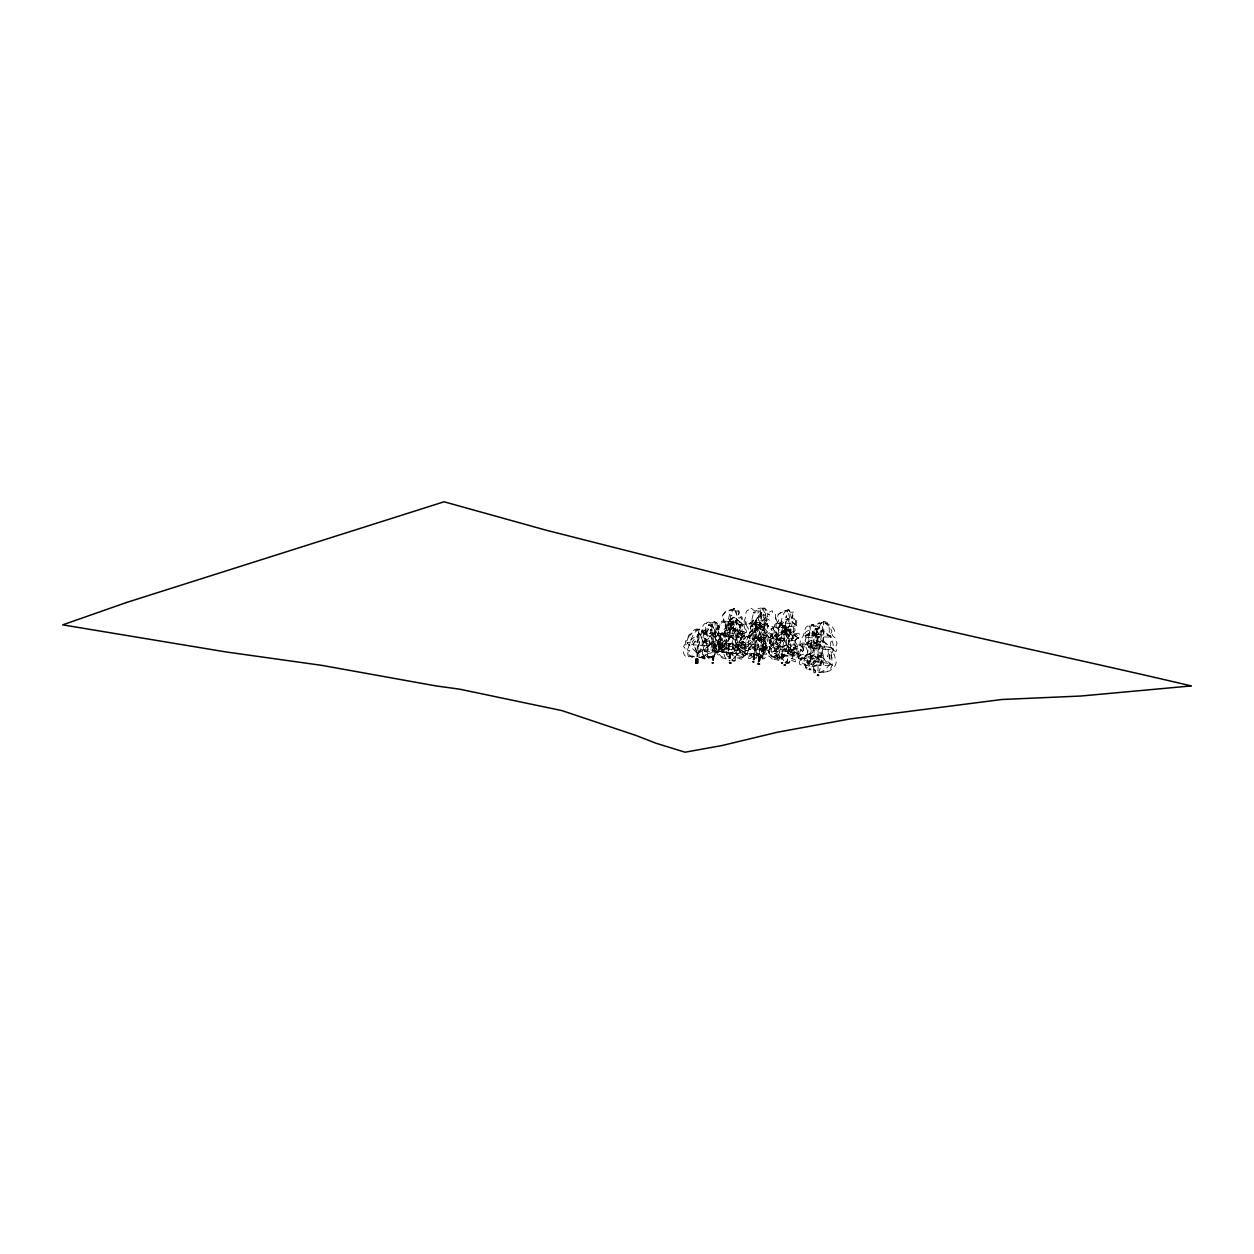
<?xml version="1.0" encoding="UTF-8"?>
<svg xmlns="http://www.w3.org/2000/svg" width="1254" height="1254" viewBox="0 0 1254 1254"><rect width="100%" height="100%" fill="white"/><g stroke="black" fill="none" stroke-linecap="round" stroke-linejoin="round"><path stroke-width="0.75" stroke-dasharray="5 3.75" d="M731.348 628.003L731.333 628.881L731.505 627.47M759.971 660.717L760.128 654.666L763.89 652.864L763.106 650.089L765.253 615.683L763.012 608.143L761.194 613.911L760.441 625.433L760.081 623.52L758.795 623.912L756.711 622.36L755.316 629.665L754.72 628.348L755.488 628.897L753.497 659.557M729.091 625.26L726.238 625.354L726.568 629.147L727.728 629.43L728.84 627.768L729.138 621.984L730.69 625.84L731.505 622.392L731.599 625.997L732.994 619.288L733.543 623.175L732.32 625.887L731.223 623.019L732.383 621.545L733.229 623.708L733.778 622.219L736.286 623.551L736.882 615.15L733.841 608.284L733.01 610.667L732.305 609.319L731.85 615.965L730.831 614.93L730.471 616.169L730.533 629.978L730.094 630.793L728.84 629.053L727.649 631.044L729.013 635.982L727.665 652.66L729.734 653.553L729.358 658.381M754.83 650.418L754.845 649.086M755.143 630.245L755.159 631.295M753.309 659.902C755.927 654.18 749.908 649.635 751.757 655.544C747.368 657.018 751.005 649.133 747.259 654.416A3.699 2.743 84.6 0 0 746.459 654.698C740.612 651.202 747.729 639.305 748.92 633.85C750.566 630.981 754.673 629.163 753.576 624.32C753.45 619.257 756.711 633.129 755.707 623.348M714.122 634.226L714.137 633.411L713.651 638.176M729.06 658.695L729.326 652.064L728.26 650.873L727.743 653.459L729.703 653.459L729.091 658.334C730.768 650.418 728.229 654.212 725.502 652.08C720.784 651.704 723.103 645.496 720.47 645.246C719.686 649.462 714.231 651.547 719.749 651.563C727.132 650.951 714.937 640.512 719.592 641.593C721.881 642.487 723.934 644.791 723.919 647.456C723.135 650.058 723.981 644.305 722.602 647.205L719.153 648.255L720.329 650.826L718.448 652.08L714.749 650.654L718.62 639.963L719.937 641.844L719.843 638.85L721.552 635.95L720.611 634.681C713.463 638.192 723.339 627.251 716.786 625.276C717.507 621.78 713.604 621.247 710.877 623.191C704.748 622.47 702.506 622.893 701.723 632.314C697.961 644.917 699.042 633.866 699.074 631.452C699.466 623.912 698.337 635.214 698.023 637.925C697.475 642.565 697.271 647.283 697.052 651.939M782.794 658.632C782.402 652.378 790.569 651.171 785.913 651.672C787.371 643.694 786.195 633.96 785.506 628.52M785.694 649.87L785.192 651.014L785.6 649.98M754.171 659.588C752.666 651.908 755.645 655.043 757.949 654.416L763.388 655.325L763.028 650.701L764.423 649.086L762.51 647.848C758.404 644.54 767.04 649.039 766.946 647.487C770.411 651.422 775.96 639.618 771.241 642.675C770.034 647.801 766.57 651.766 770.63 655.372L774.079 659.243L778.844 660.341M758.67 661.626L758.889 655.623L756.742 656.782C755.363 661.846 754.783 653.647 752.196 655.043C751.867 659.196 746.929 660.529 748.45 654.98C745.675 652.127 749.782 650.748 748.669 648.052C748.544 632.267 747.995 641.672 751.381 623.426C752.588 615.04 753.058 612.61 756.585 610.337C758.748 614.429 765.332 601.654 765.583 612.83L767.244 613.081L767.824 616.686C759.611 619.006 768.749 614.319 763.999 611.968C765.63 607.249 759.516 607.234 756.46 609.773C755.237 613.535 753.027 608.456 751.083 608.503C749.547 610.51 750.111 611.67 748.513 609.773C744.014 611.748 747.243 615.792 744.03 620.996C744.798 625.652 742.901 626.922 746.146 630.151C740.362 630.198 745.487 635.402 738.198 636.013L742.196 638.96C734.922 641.249 747.212 645.246 744.531 646.641C737.477 642.863 740.079 649.243 744.939 648.522M713.212 644.869L713.322 644.054M756.444 622.329L756.193 626.122L746.679 636.389L749.328 637.925L758.012 638.835L767.009 636.813L763.749 633.098L764.815 630.872L762.463 630.151L764.783 626.718L764.454 624.257L764.109 627.47L764.501 624.178M788.891 649.823C783.578 654.024 800.679 650.81 789.064 651.265C786.713 649.65 788.264 654.353 787.151 650.34C792.606 653.585 786.572 645.465 783.938 639.399L772.574 647.566L778.17 649.337L788.876 650.027L794.096 648.929L783.938 639.399L777.731 646.468L772.574 647.566M698.948 657.504L699.058 654.274C696.127 651.751 700.798 631.185 697.537 642.095C700.328 637.22 699.936 642.863 698.901 645.512C696.691 647.519 700.782 650.465 697.835 652.55M758.137 662.237L758.827 654.525L755.974 652.049L756.977 649.447L756.225 647.566L759.14 647.174L757.949 643.49L758.592 640.731L756.601 623.363M785.129 626.357C781.07 627.784 783.813 625.26 782.167 623.818C781.587 626.248 779.408 629.273 783.891 626.53C787.81 628.129 783.154 632.439 785.145 632.925C785.145 628.787 787.355 633.521 784.894 632.063C782.433 629.947 784.973 638.694 784.158 640.951C782.449 646.014 781.148 655.184 783.687 660.748M713.338 660.482C712.131 655.09 716.896 655.466 716.536 651.563C715.203 651.139 712.241 650.074 715.344 649.87C711.958 651.986 716.786 648.255 717.069 653.632L720.313 657.394L725.596 658.883M728.339 653.836C725.752 656.03 727.195 652.08 726.082 651.234C725.314 655.748 721.677 652.237 724.028 649.274C728.386 645.183 720.893 648.726 724.64 646.531C724.859 647.863 728.449 647.456 724.451 648.694C726.615 628.803 725.361 658.805 726.693 638.302C722.461 640.998 727.931 628.787 725.47 625.307C725.58 621.012 728.887 623.567 730.267 619.382C727.649 625.307 734.186 619.884 731.897 622.689C731.662 626.279 729.091 636.342 731.254 625.636M729.656 658.381L730.439 650.951L729.483 658.711M754.924 651.437L754.798 655.325L754.986 653.303L756.585 652.268L756.178 655.826L758.513 655.842L758.827 653.02L760.332 655.246A3.699 2.461 -78.4 0 1 761.006 655.607L762.181 660.419L763.106 654.525A1.959 1.442 84.6 0 1 764.36 654.87C766.664 650.951 767.056 641.782 762.683 638.192C765.097 635.151 761.444 633.442 760.833 630.903C754.281 627.157 765.097 623.975 761.068 630.95M754.83 649.933C755.08 647.127 754.767 653.193 755.112 648.631M785.992 631.608L785.396 632.58L785.27 631.201L785.239 632.486L785.662 625.636L784.785 629.79L784.706 625.981L785.474 627.392L784.549 629.43L792.23 640.418L788.155 641.311L775.458 639.368L784.549 629.555C786.039 631.217 783.954 628.066 784.988 626.451M696.926 656.814L697.052 651.939M699.011 657.253C702.005 659.479 704.121 652.393 705.673 656.187L706.253 656.532C708.055 655.638 708.322 660.733 709.654 657.143C704.466 648.036 716.52 660.309 711.786 642.691L703.949 649.948L704.293 651.155L718.307 652.362L711.786 642.691L704.293 651.155M712.1 643.663L712.429 633.975L704.607 641.186L704.952 642.44L718.95 643.647L712.429 633.975L704.952 642.44M756.617 623.379L755.049 651.375M755.786 623.128L755.833 624.241L757.087 619.398L756.381 618.175L756.131 623.614L756.413 622.266M764.47 624.461C760.363 625.715 758.842 615.996 759.313 626.044C759.25 632.455 759.955 631.279 758.153 638.725M810.476 661.407L810.774 652.989L800.538 658.319L800.757 659.98L810.476 661.407L820.069 661.203L819.975 659.541L810.774 652.989L800.757 659.98M811.26 647.895L811.542 640.057L802.09 644.932L802.278 646.547L811.26 647.895L820.116 647.66L820.038 646.045L811.542 640.057L802.278 646.547M812.043 637.988L812.279 631.687L804.754 635.574L804.88 636.891L812.043 637.988L819.113 637.769L819.034 636.436L812.279 631.687L804.88 636.891M798.704 655.654C812.216 652.002 794.644 657.488 798.814 650.716C791.76 650.763 795.005 643.145 793.61 651.892L792.575 657.174L791.838 659.149L789.879 659.902L789.644 662.739L785.631 663.005M713.26 658.272C713.369 655.717 717.884 652.425 714.294 650.716C717.46 652.331 711.786 656.579 713.103 660.388M715.093 643.067L714.921 646.249L716.081 627.11L715.062 622.533M756.209 626.906C758.748 620.495 753.685 624.241 751.397 623.144C756.883 615.542 744.61 626.828 753.685 620.181C749.657 626.373 760.034 619.837 755.896 625.683C753.701 620.808 748.904 626.843 751.224 630.354M782.621 658.601C782.104 655.246 786.242 655.278 786.822 655.105L788.594 654.823L788.75 640.324L790.772 644.666L789.91 650.685L791.243 649.447L789.55 656.469A1.834 0.972 88.6 0 0 788.719 656.14L782.951 656.187L782.7 658.679C783.546 654.604 785.553 655.764 787.387 655.67L794.143 656.171L793.766 655.434A1.834 1.771 57.2 0 1 795.334 655.685C798.202 654.369 797.231 650.544 796.196 648.537C800.365 643.412 791.807 642.22 793.829 638.976C793.892 636.891 791.415 634.916 790.114 633.568C782.653 629.884 795.318 627.063 790.678 633.568M812.231 665.827C822.561 656.563 814.191 651.312 816.213 647.064C819.552 646.515 817.921 627.282 813.203 624.523L812.561 624.586C806.51 629.9 811.871 641.625 805.664 646.86C811.322 655.811 801.729 653.93 804.958 663.57C804.425 668.068 805.899 664.495 808.172 665.529M712.711 659.651L712.946 656.798L713.071 657.817M809.896 666.14C805.899 661.14 817.859 656.798 811.761 658.052C810.758 654.713 797.669 657.864 810.68 653.224L811.087 651.484C812.184 647.268 802.654 645.669 809.943 643.02L813.971 644.337L815.194 643.427L813.329 640.669L814.551 637.408C811.542 635.245 814.473 632.909 813.188 630.84L814.207 628.865L816.871 629.931L818.078 628.254C815.508 619.789 820.586 626.138 822.577 621.514L831.919 626.169L834.568 630.464L833.941 632.659C829.396 634.9 834.38 636.813 835.603 638.411C836.199 642.299 838.393 642.503 835.587 646.75C836.684 649.854 837.625 653.397 833.361 650.199L831.183 654.807L831.668 657.551C834.161 660.09 832.844 647.393 835.305 658.82C837.202 662.77 835.603 665.498 833.361 667.692L829.333 671.031L819.63 672.614M758.717 662.222L759.752 646.233L756.82 645.716L754.453 647.189L753.623 645.967L752.228 646.437L749.751 643.725L752.024 641.092L750.253 639.963C746.287 635.37 760.332 631.091 752.181 631.922C754.359 629.759 749.171 624.915 753.607 626.154M785.631 626.687L784.518 629.226L785.49 629.931L788.155 626.248L788.264 632.894L793.218 631.64L794.848 633.897L791.572 638.49L791.227 641.029L794.707 644.822L790.992 645.136L791.243 646.609L797.246 648.898L800.836 648.976M732.179 648.82C733.653 641.562 732.759 632.016 733.778 622.721M756.303 625.997L756.225 626.922M762.902 630.26C767.981 623.175 754.156 626.655 762.275 630.307C763.686 631.655 766.445 633.693 766.351 635.888L765.301 638.129L769.063 639.179L769.533 643.004L772.919 643.459L772.009 644.854L770.238 642.988L773.796 641.405L773.64 638.976L772.072 636.75L768.326 635.151L767.903 633.662L769.235 632.753L771.335 634.211L771.179 629.9L773.546 627.345L770.003 625.354L767.119 626.655L767.291 623.881L769.611 621.639L768.984 619.774L764.721 617.407L766.398 620.761L764.705 625.715L766.523 624.194L768.561 625.699L767.087 628.552L767.056 632.815L765.849 631.64L765.034 632.737L768.279 637.251L767.511 640.684C766.868 643.224 766.272 648.976 762.244 646.766C761.507 644.744 759.407 648.052 762.463 647.832C762.354 653.02 758.137 655.858 759.391 662.284M730.549 629.79C729.123 633.913 730.8 639.085 726.521 641.531C730 643.114 727.148 644.054 726.238 644.964C726.756 649.776 724.749 656.328 728.919 656.861L728.809 658.679M753.764 659.902C754.109 655.858 754.406 649.086 753.842 655.419C753.623 650.795 754.783 654.337 752.635 654.353C751.977 652.754 748.419 652.441 751.365 655.215C746.538 659.196 748.889 651.108 746.271 653.977L744.892 655.231A3.699 3.637 -13.3 0 0 743.826 655.607C740.33 654.102 740.487 652.754 736.709 654.619C733.496 648.663 735.8 657.112 731.772 654.494C733.48 650.779 732.226 652.723 730.721 653.428C730.784 649.07 731.035 656.124 731.975 652.456C738.12 656.83 738.104 649.18 738.042 643.945C734.672 635.464 740.518 626.216 733.809 617.14L723.636 622.156L726.771 623.928L736.459 624.947L743.089 624.194L733.809 617.14L726.771 623.928M786.446 629.931L787.073 634.116L788.17 633.489L788.39 630.558L786.446 629.931L786.619 626.859L785.521 629.947L788.515 626.592L788.061 629.68M713.04 658.632L713.542 656.641L713.589 659.714M714.733 646.766C716.473 642.236 712.382 643.427 711.723 637.831C709.607 635.026 707.428 636.358 706.08 633.333C707.758 629.602 706.19 626.326 708.776 624.351C711.253 623.928 709.811 626.232 714.968 622.298M753.842 659.588L754.328 654.886M755.096 648.741L754.986 650.481M728.543 624.805C728.558 617.846 729.06 626.483 731.85 625.26C729.53 620.934 735.769 621.185 733.7 624.508C732.916 633.975 737.603 627.408 737.164 621.608C736.678 615.244 737.65 615.165 734.954 608.456L725.314 612.281L722.085 616.341L722.32 618.598C726.301 621.404 721.113 622.658 719.796 624.178L719.561 626.577L717.147 628.113L718.276 629.085L718.448 633.662L716.128 636.374L717.743 637.612L719.263 635.417L721.191 637.189L719.592 645.449L720.392 646.735L721.834 644.932L720.674 644.007L724.796 640.183L722.962 638.741L724.279 636.828C720.204 632.878 723.197 631.891 724.608 628.615C733.527 628.662 723.135 619.194 725.549 628.332M807.106 669.307L805.601 667.739L803.986 660.2C804.127 656.594 820.194 657.065 813.25 649.29C808.971 642.424 822.483 647.832 815.084 639.336L816.15 636.797L814.896 633.772L815.21 630.041C815.335 625.636 818.611 631.797 819.113 627.846C817.514 617.579 820.524 626.765 822.765 621.435L829.929 626.937L831.888 631.483C825.822 642.189 833.644 621.435 823.878 621.655L822.89 621.623C819.991 625.244 819.646 624.241 818.658 630.809C815.946 628.756 816.135 636.405 817.216 638.364L815.884 643.725L812.388 642.095L809.723 644.086L813.36 648.898L812.764 652.472C803.359 655.278 812.686 653.851 814.238 658.115C813.721 660.827 814.301 669.181 811.369 665.796M697.537 656.688L697.851 652.691M754.25 654.745C757.385 655.246 757.479 652.895 759.281 653.961L766.696 654.227L766.272 653.459A1.975 1.944 -9.1 0 1 767.997 653.663C773.373 650.669 765.692 644.384 771.759 640.966C762.15 636.421 778.499 638.239 770.865 628.897L773.06 627.988L773.593 624.9L774.737 624.884M813.564 671.564L813.689 669.761M714.247 634.085L715.313 622.298L717.006 623.285L716.567 625.15L718.448 627.831L716.379 629.116L718.856 631.436L718.589 635.59L720.204 635.982L719.577 634.195L717.257 635.167L718.573 631.311L716.206 628.677L717.805 627.878L718.276 625.574L720.282 624.884L720.956 621.592L724.075 620.526L722.727 614.821L725.8 611.137L734.907 608.582C735.91 613.488 741.6 608.566 737.838 616.247L738.653 618.159L741.208 617.689L741.851 619.194L741.459 623.599L739.515 626.075L740.017 631.028L742.87 632.047L741.569 634.022L745.911 637.549L742.102 639.869C746.052 643.13 741.976 641.546 740.612 642.879C745.142 647.942 748.763 642.769 741.02 641.468L740.926 639.681C740.424 635.355 749.986 634.79 743.434 631.264L738.951 632.079L738.496 630.511L740.738 627.925C741.239 621.529 738.888 625.746 736.02 622.235C735.142 616.247 736.255 624.492 733.841 622.862M756.381 626.514L756.225 630.981M807.999 656.814L812.279 656.767C815.304 656.187 813.768 646.061 813.58 642.612C814.645 636.797 814.018 633.223 813.94 628.74C815.131 623.442 807.889 626.828 812.216 624.492L814.473 625.229C817.843 625.997 825.21 630.699 820.335 634.258C819.066 637.722 824.63 635.715 822.969 639.352C824.74 640.857 825.163 651.296 821.621 647.785L819.959 651.719L820.414 653.977L821.433 654.619L822.169 650.889L824.348 659.949L818.846 665.294L811.307 667.003M712.57 660.325L713.683 638.411M782.308 659.51L782.135 654.51L781.697 659.322M698.478 633.38L698.556 632.486L698.556 633.317M815.382 672.144L815.523 670.357L813.376 669.558M728.919 647.456L728.935 649.447L728.887 647.252M713.698 660.012L715.062 642.957M738.261 644.917C732.101 644.415 742.196 642.722 735.941 639.101C737.744 635.229 735.879 633.27 735.063 629.994M779.518 652.378L780.145 648.726A5.502 1.191 -84.1 0 0 780.646 647.785C779.267 644.133 782.371 636.671 782.01 630.151M758.999 661.657L759.485 655.685L760.206 659.196L761.303 655.544L762.745 655.56L762.213 653.789L764.532 653.177L764.015 650.575L767.871 648.992L765.598 648.255L769.737 645.465A5.549 5.377 55 0 0 771.727 644.979L774.282 644.807L773.232 646.468A5.518 4.608 -72 0 1 771.508 647.205C769.36 649.321 767.636 650.434 769.595 651.798C768.263 654.745 771.429 655.638 773.263 656.673A3.464 3.339 56.8 0 1 774.235 656.359L776.634 654.369L776.618 657.018L779.784 657.127L779.471 653.977L779.863 659.243L781.211 653.6L782.277 654.76L782.057 659.259M813.58 667.99L813.909 665.67C816.809 663.774 820.241 669.15 820.179 663.946L821.856 657.551M818.329 657.441L823.345 621.435L823.862 631.373L822.405 651.829L822.138 652.911L822.028 650.983L821.072 665.89L818.643 672.583M745.895 646.829C740.753 646.672 744.312 648.961 740.534 650.011C739.139 655.67 741.271 650.716 738.637 649.243L735.879 649.572L738.01 647.409L735.581 647.158L735.189 643.051L735.753 639.054L736.756 640.606L737.289 639.54L736.85 635.292L738.935 631.969L737.681 629.774L735.518 631.201L735.753 626.31L733.825 625.605M749.328 637.925L756.178 626.263L764.094 638.866C767.291 643.208 766.006 634.681 765.489 640.982C756.24 642.597 766.1 637.032 762.918 641.484L763.608 643.161A5.956 3.966 -77.7 0 0 765.003 643.757C775.05 651.876 746.82 647.487 743.638 645.089L755.504 636.797L767.056 649.086L764.501 649.321L763.905 650.873L768.514 650.512C768.906 656.563 769.94 649.697 771.649 653.585C769.345 656.422 773.483 657.174 774.47 657.817A3.449 2.884 -72.9 0 1 775.317 657.394L776.43 656.124C777.997 653.365 777.527 661.156 780.396 656.469C777.057 652.644 784.628 654.588 781.791 659.416M779.549 652.362L778.107 655.826A3.464 1.85 88.6 0 0 777.558 656.077C775.865 652.002 772.339 648.271 775.975 644.54A5.58 2.978 88.2 0 0 777.088 644.195C779.424 641.923 773.577 642.346 777.229 640.136C773.279 636.421 779.298 634.069 779.377 630.762C773.859 626.483 787.01 625.699 780.145 625.291C780.505 630.104 770.74 627.846 776.43 632.957C776.242 636.044 766.147 640.418 773.295 642.503C769.501 649.572 777.543 641.876 773.546 637.722C767.448 641.938 771.038 631.891 775.364 632.831C771.759 629.351 774.314 628.019 775.364 623.928C773.984 628.317 776.555 628.583 780.317 625.824C781.947 621.623 781.007 613.159 787.794 610.087L788.703 609.789C790.428 616.027 796.682 607.265 792.45 617.25L793.39 619.084L796.243 618.3L796.917 620.416C795.302 622.345 797.795 625.166 794.456 626.937L795.13 630.401L792.794 632.972L793.876 634.038L798.14 633.176C805.334 637.189 793.688 637.894 794.064 642.675L794.143 644.509L798.97 648.302L795.475 647.879C792.136 644.148 811.542 650.356 795.694 643.459L795.569 641.64C795.036 637.784 801.51 638.129 796.306 634.461L792.716 634.869L791.823 633.678L793.813 631.342L793.28 627.799L795.114 625.307L795.475 620.855L794.879 619.319L792.465 619.774L791.697 617.814C794.817 610.322 789.989 614.632 789.079 609.914L785.255 610.573L777.903 614.507L775.63 617.642L777.417 622.517L775.082 624.194M818.157 657.049L817.921 672.363M802.09 644.932L810.993 644.681L811.542 640.057L820.116 647.66M800.538 658.319L810.178 658.099L810.774 652.989L820.069 661.203M785.459 626.655L785.709 617.72L785.976 616.451L786.603 617.501L787.073 610.557L787.449 612.124L788.029 609.726L789.973 620.197L789.127 642.377L789.503 638.051L787.731 634.022M804.754 635.574L811.84 635.339L812.279 631.687L819.113 637.769M790.866 654.557L792.45 654.086A1.85 1.552 -72.3 0 1 793.829 654.133C797.074 650.403 794.393 645.747 794.801 640.512C789.079 642.111 794.77 635.512 791.682 635.903C790.02 633.631 790.004 631.358 791.682 628.599C790.475 626.091 795.114 616.764 791.399 618.003C789.832 613.676 791.509 612.25 789.362 610.416M706.363 643.412C706.363 645.308 709.827 650.873 706.033 651.547C709.717 651.751 704.999 663.742 703.87 656.03C701.158 652.158 706.08 652.503 706.895 650.873C709.137 649.98 706.551 646.171 709.717 645.669C710.548 640.872 708.761 641.499 707.711 636.091L704.748 633.16L704.576 632.188L706.237 631.922L705.391 629.774L705.783 632.408L716.677 632.925L715.799 633.819L705.72 633.239L711.817 624.633L716.677 632.925M704.607 641.186L711.504 641.186L712.429 633.975L718.95 643.647M703.949 649.948L710.846 649.948L711.786 642.691L718.307 652.362M781.979 630.354L783.938 624.978L783.687 628.348L784.643 626.028L780.521 627.298L781.728 625.244L780.819 623.943L779.236 624.774L779.079 629.837C777.903 631.797 776.007 643.741 779.063 639.383C779.596 641.405 779.345 643.804 779.22 645.935C777.699 652.221 779.361 638.411 777.464 645.544M699.058 629.336C693.196 632.157 692.036 637.095 689.935 643.694C687.678 645.982 688.744 650.607 688.712 651.234C686.204 652.832 688.916 660.905 692.804 657.08M759.203 625.291L761.084 612.375L767.025 623.928L765.928 625.307L753.529 623.896L761.084 612.375L765.928 625.307M714.106 645.935C716.347 645.011 714.608 646.296 714.811 646.139M759.297 661.657L760.018 655.67L762.887 657.049C763.655 662.128 764.83 655.638 766.758 657.174L767.464 656.877C769.47 652.472 774.486 666.391 775.113 656.171C779.784 653.506 773.922 651.955 775.991 649.243L777.778 647.55L777.605 645.716M754.234 659.965L754.673 654.964M710.328 633.975L711.817 624.633L715.799 633.819M729.859 658.773L732.289 648.553M729.953 658.852L730.643 652.205L733.151 651.845L732.367 655.105L735.33 655.638L734.922 653.287L736.364 653.804L735.988 642.518L735.471 647.001L739.985 643.835A5.925 5.831 -15.4 0 0 742.164 643.239L743.434 642.205L742.964 641.139C738.104 642.628 742.493 637.44 741.114 634.132C741.475 629.743 737.336 641.452 739.092 633.85C740.675 629.085 740.581 632.361 738.731 628.395C741.851 626.075 741.036 622.094 742.368 618.692L741.725 616.607L738.998 617.438L738.12 615.651C741.506 606.403 734.672 613.551 734.515 608.347L733.794 608.66C727.257 613.692 729.279 621.906 726.662 627.752C724.201 628.959 725.596 632.11 723.417 633.85C723.433 637.972 720.47 639.132 719.733 642.91C721.16 635.402 718.025 639.948 716.927 643.631C715.015 647.299 716.52 649.368 717.79 652.049L720.862 656.218L725.862 658.334M714.31 646.014L715.344 645.512M704.826 632.439C705.767 628.301 704.795 622.736 707.993 622.109C708.479 621.404 711.551 624.555 714.514 621.655C717.1 622.58 717.257 623.254 717.586 625.589C722.962 626.875 715.172 628.959 717.993 629.304C724.796 630.966 713.385 636.64 719.953 636.17C724.702 652.629 722.367 619.554 717.915 643.083C715.971 646.014 716.818 650.857 719.89 651.406C725.643 649.211 722.382 657.801 727.43 659.149M712.366 659.604L712.507 656.735L709.78 658.93L707.428 655.544C706.739 651.986 701.441 660.419 702.412 653.036C702.569 640.559 700.892 641.421 704.67 632.58M758.184 637.863L761.444 624.853L771.806 636.609L769.282 638.051L758.184 637.863L749.516 636.233L761.444 624.853L769.282 638.051M757.338 649.76L760.598 636.781L770.975 648.6L768.451 649.98L757.338 649.76L748.309 647.785L748.199 649.541L760.598 636.781L768.451 649.98M808.375 666.172L807.153 661.203L808.156 657.096M735.941 650.105C737.305 651.861 732.963 649.776 736.208 650.199M738.136 645.199C737.76 649.039 738.214 657.895 732.822 657.174L731.85 660.482L733.026 661.156L734.844 661.124L735.079 658.334C738.622 655.952 742.87 662.786 742.838 656.265L746.271 649.196L745.66 647.08M723.339 635.559L728.417 634.979L731.834 625.385L738.716 637.095L725.956 636.907L723.339 635.559L731.834 625.385L736.145 635.747L738.716 637.095M746.679 636.389L752.761 635.778C750.88 636.076 762.667 616.31 760.034 626.248M688.462 635.982L689.042 634.775C694.747 632.424 692.521 630.229 698.901 629.508C703.447 626.765 702.601 633.897 705.72 633.96C705.673 641.202 702.177 642.503 704.387 645.136C701.002 649.76 709.983 656.767 701.425 657.3L700.531 656.171L699.497 657.19L704.764 659.04L706.363 657.331L712.303 656.673L712.335 659.51L712.46 656.61C707.883 657.66 708.588 655.811 703.384 658.099L702.052 656.798L699.262 657.457M779.816 640.778L784.549 629.555L787.904 639.007L792.23 640.418M785.459 663.115L788.86 663.241L789.095 660.419L790.647 659.87L795.193 661.94L798.39 653.616C802.607 652.723 805.711 649.478 802.121 646.171C798.563 648.961 799.989 638.944 801.964 637.628C805.899 634.069 802.199 625.683 811.416 624.978L813.548 624.602C814.395 628.646 818.972 624.602 815.962 630.919C818.643 632.361 820.492 635.135 817.357 639.038L817.953 641.39L816.385 644.321L819.991 644.446L822.122 646.86L818.313 649.572L817.859 652.127L822.342 655.701L817.561 655.278L819.27 657.221L821.668 657.739M705.955 632.392L705.203 630.731L699.074 628.834M725.956 636.907L731.834 625.385L733.621 637.675M720.501 644.195L727.006 643.49L731.066 635.809L740.252 646.155L733.715 646.845L723.887 645.873L720.501 644.195L731.066 635.809L736.929 644.478L740.252 646.155M772.433 651.672L782.778 650.998L785.992 644.901L798.375 654.729L788.029 655.372L775.144 653.851L772.433 651.672L785.992 644.901L798.375 654.729M743.638 645.089L751.444 644.321L755.504 636.797L762.683 645.496L765.99 647.346M774.408 635.323L783.954 634.618L786.916 629.116L798.343 638.208L788.797 638.882L776.9 637.455L774.408 635.323L786.916 629.116L798.343 638.208M777.966 623.63L785.584 623.019L787.935 618.692L797.042 625.95L789.424 626.545L779.925 625.385L777.966 623.63L787.935 618.692L797.042 625.95M693.462 656.782L694.638 656.83M706.127 643.349C707.334 634.367 696.346 621.592 691.032 634.477C687.443 637.706 685.217 638.913 685.562 644.211C688.681 645.293 684.903 651.484 689.81 650.638C686.487 652.973 689.23 656.093 692.38 656.657L693.509 655.67L694.089 656.782M775.458 639.368L779.486 638.474L784.549 629.555L788.155 641.311M778.17 649.337L783.938 639.399L788.547 647.158L794.096 648.929M753.529 623.896L761.084 612.375L761.335 622.517L767.025 623.928M761.1 649.682C761.962 651.014 761.93 648.208 759.783 648.616C762.213 653.224 763.137 645.7 760.927 649.948M723.887 645.873L731.066 635.809L733.715 646.845M725.235 631.138L726.568 629.147M717.962 649.901L726.928 649.023L731.803 643.036L744.421 652.597L735.408 653.459L722.273 652.111L717.962 649.901L731.803 643.036L744.421 652.597M720.062 633.756L728.339 632.847L732.822 627.455L744.468 636.28L736.161 637.157L724.013 635.903L720.062 633.756L732.822 627.455L744.468 636.28M747.055 646.986L755.504 636.797L758.184 648.146M723.636 622.156L730.236 621.388L733.809 617.14L743.089 624.194M714.749 645.92C715.141 648.631 710.814 648.318 712.836 652.127L711.52 652.315M732.038 659.808L735.142 657.457L735.894 653.287L737.618 655.434L740.691 656.265L739.985 654.384L742.901 654.274L741.96 651.876L743.763 650.465C747.995 653.052 742.791 647.754 746.616 648.381C745.832 646.218 737.65 641.876 741.866 646.531C746.302 648.224 741.506 643.647 740.753 643.192C735.518 640.198 745.127 641.593 740.268 638.396C748.732 635.715 735.408 633.631 742.149 630.574L742.384 625.652L744.547 623.912L747.384 625.197L750.88 622.392L749.673 624.304L747.588 622.721L746.6 625.605L748.654 629.304L745.942 629.727L746.788 632.063L742.603 634.336L745.55 637.722C740.252 640.23 748.779 639.43 745.44 642.032A5.956 4.42 83.9 0 1 743.81 642.44C742.509 645.465 737.227 647.456 740.581 652.597L741.177 656.563L742.619 657.002C746.459 655.513 746.914 652.613 750.848 653.961L753.184 653.303L753.137 659.949M806.228 662.222L814.614 661.704L820.194 655.654L832.593 665.294L824.144 665.796L811.04 664.259L806.228 662.222L820.194 655.654L827.891 663.256L832.593 665.294M705.72 633.239L711.817 624.633L712.037 632.173M809.096 646.296L816.856 645.732L822.013 640.245L833.455 649.149L825.634 649.697L813.532 648.287L809.096 646.296L822.013 640.245L829.113 647.158L833.455 649.149M812.106 634.916L818.298 634.414L822.389 630.104L831.527 637.189L815.633 636.546L812.106 634.916L822.389 630.104L828.063 635.543L831.527 637.189M748.622 648.208L760.598 636.781L762.26 647.001L770.975 648.6M749.516 636.233L761.444 624.853L763.106 634.963L771.806 636.609M724.013 635.903L732.822 627.455L736.161 637.157M815.633 636.546L822.389 630.104L825.289 637.675M722.273 652.111L731.803 643.036L735.408 653.459M813.532 648.287L822.013 640.245L825.634 649.697M811.04 664.259L820.194 655.654L824.144 665.796M724.953 631.358C723.056 635.073 719.765 635.355 719.373 638.976C716.097 640.355 720.548 641.358 719.577 646.061L718.856 647.377L718.714 645.982L718.856 647.895L722.022 648.24L719.42 647.503L718.761 650.215L719.765 652.143L726.238 652.629C728.527 650.371 725.894 654.541 728.37 653.083M779.925 625.385L787.935 618.692L789.424 626.545M776.9 637.455L786.916 629.116L788.797 638.882M775.144 653.851L785.992 644.901L788.029 655.372M789.91 632.721L790.835 629.069L787.731 629.069M785.349 662.316L787.481 662.112L787.7 659.275L790.412 657.911L797.152 660.686L800.036 655.56L801.353 650.105L800.585 649.227M784.941 662.206C789.205 662.237 786.305 653.836 790.851 654.745M819.411 672.332C825.869 670.859 830.791 665.043 829.897 658.695C829.396 641.045 826.308 667.285 828.189 651.798C827.562 647.597 829.882 650.074 831.12 648.976C830.367 646.688 829.505 643.302 831.559 641.092C827.499 630.731 831.935 636.28 832.327 641.923C833.816 642.847 833.565 657.237 830.524 651.187C828.377 654.008 829.051 663.993 830.885 654.996C831.998 659.714 833.691 665.749 830.148 668.696L826.95 671.768L819.959 672.505M756.24 625.699L756.899 622.783L755.284 620.119L756.037 618.41L759.971 616.937L757.102 614.256L758.341 612.124L760.504 611.56L760.237 608.817L764.548 608.127L767.605 610.964C767.667 615.62 773.624 607.234 772.574 612.924C773.937 612.72 773.843 613.159 775.615 614.491C775.536 619.162 776.461 628.144 776.634 634.179L778.906 635.386L779.032 639.697L778.342 640.998L777.119 636.499L776.007 643.145L777.637 645.12L775.599 654.463L778.906 660.67M744.719 648.757L745.095 653.35L743.669 654.807C743.841 661.344 738.825 654.917 735.377 657.786L735.126 660.592L731.944 660.309M754.563 622.501L761.335 622.517M751.914 634.79L763.106 634.963M751.068 646.782L762.26 647.001M779.486 638.474L787.904 639.007M777.731 646.468L788.547 647.158M788.938 610.008L786.462 610.447C782.857 611.106 776.336 613.457 777.637 618.551C781.493 621.843 772.825 625.103 773.906 626.89C771.994 628.113 775.254 631.138 774.11 633.521C770.928 635.872 772.793 638.302 775.458 636.295C777.261 639.775 774.831 649.572 774.392 639.948C772.15 644.415 769.58 650.074 772.793 653.883L775.693 658.146L779.737 659.745M714.435 646.139L716.097 646.108L715.846 645.308M728.417 634.979L736.145 635.747M727.006 643.49L736.929 644.478M726.928 649.023L740.236 650.387M728.339 632.847L740.612 634.132M751.444 644.321L762.683 645.496M730.236 621.388L740.017 622.407M752.761 635.778L761.507 636.687L764.109 638.223M818.298 634.414L828.063 635.543M816.856 645.732L829.113 647.158M814.614 661.704L827.891 663.256M782.778 650.998L795.82 652.535M783.954 634.618L795.992 636.076M785.584 623.019L795.161 624.178M810.178 658.099L819.975 659.541M810.993 644.681L820.038 646.045M811.84 635.339L819.034 636.436M693.791 656.657C691.471 654.227 686.769 659.432 684.386 655.027C681.22 648.929 688.023 650.45 683.571 646.578C685.766 642.283 687.741 640.716 688.368 636.436M710.846 649.948L718.04 651.171M711.504 641.186L718.683 642.409M807.31 667.645L806.056 667.332L806.165 665.028C803.532 662.488 798.845 667.645 799.629 662.253L798.108 657.566L798.861 655.858M815.006 672.99L813.454 672.536M815.147 672.505L814.771 669.417L813.485 668.366M806.463 665.686L800.381 661.877L800.177 659.573L798.093 657.033L800.898 649.431L801.619 653.177L803.124 650.324L802.701 647.472L799.88 645.026L802.513 643.004L806.432 643.506L805.146 640.339L806.103 638.114C803.265 633.709 805.632 631.264 808.736 630.323C809.065 619.241 811.84 632.627 809.002 635.167C808.391 637.878 807.341 646.86 808.297 645.591C809.99 652.409 803.297 653.647 809.77 666.767M761.507 636.687L756.178 626.263L757.557 626.828L759.454 623.348L759.015 626.624M736.49 624.9C733.982 617.673 737.399 621.953 738.967 625.166C744.202 623.912 742.65 629.351 738.12 631.264L738.919 633.066L742.729 632.627C749.046 637.11 733.888 640.261 740.597 645.575L740.8 648.146L743.528 648.004L742.932 651.829L745.111 653.663A1.959 1.285 -78.4 0 1 746.271 653.459C745.095 655.623 749.861 651.171 749.547 655.027L750.331 655.481C752.776 654.227 753.184 661.171 754.939 656.234L758.56 655.513L758.482 661.579M754.657 654.964L754.297 659.557M713.636 644.885L713.636 645.982L713.62 644.854M757.494 628.52L756.93 629.759L757.494 628.52M762.902 620.025L762.808 621.169L762.902 620.025M731.098 627.846C729.562 627.69 730.565 627.047 730.988 627.878M758.78 638.788C758.999 641.829 758.936 634.32 758.78 638.788M715.156 630.966L715.156 630.966M715.329 636.044L715.579 633.678L715.329 635.919M728.339 649.854L728.292 650.701L728.323 649.87M760.269 640.402L759.987 639.274L760.269 640.402M770.097 641.264C766.993 642.064 772.15 637.173 770.097 641.264M785.192 649.102C783.186 652.456 785.49 647.017 785.192 649.102M756.146 628.003L756.021 629.853L756.146 627.988M789.127 653.35L787.606 653.334L789.127 653.35M763.529 614.554L763.717 615.353L763.529 614.554M732.744 648.208C734.922 651.108 733.794 646.923 732.744 648.208M768.247 614.115L769.548 614.977L768.294 613.974M732.665 627.611L732.414 628.912L732.665 627.611M750.19 648.914C752.855 649.917 747.165 649.431 750.19 648.914M759.924 649.023C761.147 652.566 756.491 648.428 759.924 649.023M757.933 629.194C755.488 630.793 758.341 625.824 757.933 629.194M779.33 656.03C783.452 661.422 781.571 650.121 779.33 656.03M718.417 645.512L718.511 644.039L718.417 645.512M735.126 647.597L734.578 649.321L735.126 647.597M753.419 612.845L755.206 612.736L753.419 612.845M708.635 625.385L709.952 625.338L708.635 625.385M715.642 626.765L715.642 626.765M767.04 620.62C765.112 622.062 766.711 617.376 767.04 620.62M710.877 626.295L711.723 625.95L710.924 626.169M720.533 642.424C717.507 648.882 720.47 635.104 720.533 642.424M745.55 621.122C748.372 626.937 742.697 620.965 745.55 621.122M752.259 623.332L752.322 626.326L752.259 623.332M702.789 631.311C704.92 635.653 700.72 631.279 702.789 631.311M706.895 632.909L706.958 635.104L706.895 632.909M758.215 620.275L758.686 618.943L758.215 620.275M711.817 630.856L711.802 628.928L711.817 630.856M710.25 630.245C711.692 631.687 711.034 628.019 710.25 630.245M753.388 639.368C751.271 641.013 752.525 634.775 753.388 639.368M760.896 640.59L762.432 639.712L760.896 640.59M722.022 646.703C723.887 648.679 721.207 642.941 722.022 646.703M746.177 650.45L748.183 650.732L746.177 650.45M721.254 648.851L723.386 649.258L721.254 648.851M791.399 650.309C789.738 653.428 793.672 650.262 791.478 650.246M763.184 649.196C764.862 650.748 764.407 645.512 763.184 649.196M757.573 639.728L759.705 640.716L757.573 639.728M763.686 651.892L761.382 651.563L763.686 651.892M794.425 652.942L791.619 652.926L794.425 652.942M699.434 633.223L693.211 644.775L697.851 654.071L710.297 644.462L699.434 633.223L687.004 642.816L697.851 654.071L704.795 645.606L710.297 644.462L704.152 642.487L692.443 641.656L687.004 642.816L693.211 644.775L704.795 645.606L699.434 633.223L692.443 641.656L697.851 654.071L704.152 642.487L699.434 633.223"/><path stroke-width="1.5" d="M696.409 658.852L695.97 662.943L697.428 662.833L697.365 658.93M697.506 659.243L697.271 663.037L695.751 662.723L696.299 659.149M696.879 658.852L696.628 663.037L696.91 659.228M696.033 659.055L695.688 662.833L697.788 662.99L697.585 659.008M810.601 669.291L809.285 669.432M758.388 664.056L759.266 663.946L758.043 663.883M753.372 661.877L752.996 661.814M817.686 675.389L818.486 675.342M781.728 662.896L782.59 662.88L781.65 662.817M729.389 662.676L730.925 662.943M785.255 665.059L783.954 664.996L785.129 665.137M758.121 663.993L759.626 664.056M713.087 662.911L711.974 662.849L712.93 662.974M817.389 675.295L818.674 675.404L817.561 675.248M729.828 660.686L729.467 660.686M729.718 662.864L730.878 663.037M810.539 669.542L809.379 669.181M753.168 661.751L753.967 661.924M126.544 602.484L62.7 624.868L226.378 652.002L321.964 665.388L435.452 685.828L459.513 689.151L562.043 710.642L635.762 735.377L655.983 743.23L685.107 752.212L722.1 745.519L777.449 732.211L849.82 718.965L1001.821 699.497L1080.776 696.033L1191.3 685.922C1077.985 659.196 963.981 635.809 850.98 607.579L546.117 530.191L444.073 501.788L126.544 602.484"/></g></svg>
